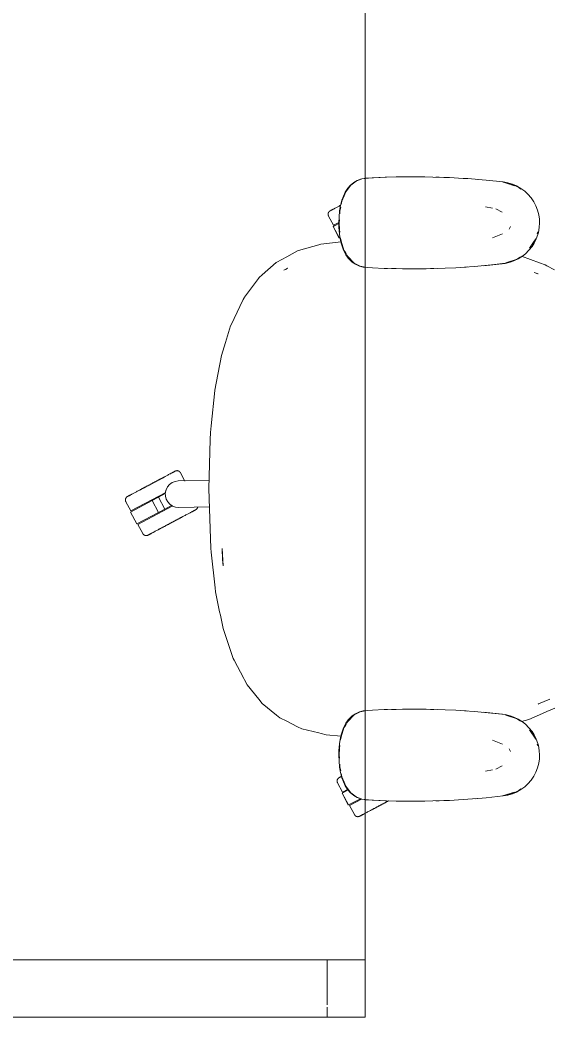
# Model space of a CAD drawing. Header units: millimetres. Extents: x 79795 to 317870, y -36033 to 97293.
# Drawn here: x 165431 to 165991, y 32618 to 33667 of the extents above; entities that cross this region are included whole.
import ezdxf

# ---------------------------------------------------------------- set-up
doc = ezdxf.new("R2010")
doc.units = ezdxf.units.MM
doc.header["$MEASUREMENT"] = 0
doc.layers.add('G-IMPT', color=8, linetype='CONTINUOUS', lineweight=9)
doc.layers.add('I-FURN', color=8, linetype='CONTINUOUS', lineweight=9)

msp = doc.modelspace()

# ---------------------------------------------------------------- linework, layer by layer
at = {"layer": 'G-IMPT'}
for p, q in [((165782.7, 33495.7), (165779, 33492.6)), ((165785.1, 33497), (165779.5, 33492.8)), ((165786.2, 33497.6), (165782.7, 33495.7)), ((165791.3, 33499.4), (165785.1, 33497)), ((165786.2, 33497.6), (165789.8, 33499)), ((165791.2, 33499.4), (165789.8, 33499)), ((165791.2, 33499.4), (165793.6, 33499.8)), ((165791.3, 33499.4), (165794.5, 33499.9)), ((165795.2, 33500.1), (165793.6, 33499.8)), ((165817, 33501.2), (165795.2, 33500.1)), ((165815.8, 33501.1), (165795.2, 33500.1)), ((165795.2, 33500.1), (165796.8, 33500.2)), ((165817, 33501.2), (165796.8, 33500.2)), ((165798.3, 33500.3), (165796.8, 33500.2)), ((165837.2, 33501.6), (165815.8, 33501.1)), ((165827.3, 33501.5), (165815.8, 33501.1)), ((165815.8, 33501.1), (165817, 33501.2)), ((165837.2, 33501.6), (165817, 33501.2)), ((165827.3, 33501.5), (165846.6, 33501.7)), ((165857.4, 33501.6), (165827.3, 33501.5)), ((165837.2, 33501.6), (165827.3, 33501.5)), ((165835.1, 33501.6), (165833.2, 33501.6)), ((165837.2, 33501.6), (165835.1, 33501.6)), ((165857.4, 33501.6), (165837.2, 33501.6)), ((165857.4, 33501.6), (165846.6, 33501.7)), ((165857.4, 33501.6), (165865.8, 33501.4)), ((165877.5, 33501), (165865.8, 33501.4)), ((165870.7, 33501.3), (165869.2, 33501.3)), ((165872.6, 33501.2), (165870.7, 33501.3)), ((165877.5, 33501), (165883.6, 33500.8)), ((165897.7, 33500), (165883.6, 33500.8)), ((165902.8, 33499.7), (165897.7, 33500)), ((165902.8, 33499.7), (165917.8, 33498.4)), ((165911, 33499), (165912.6, 33498.8)), ((165917.8, 33498.4), (165922, 33498.1)), ((165922, 33498.1), (165939.9, 33496.2)), ((165939.4, 33496.2), (165951.8, 33492.3)), ((165939.4, 33496.2), (165942.7, 33495.2)), ((165939.9, 33496.2), (165944.9, 33495.3)), ((165948.4, 33494.1), (165939.9, 33496)), ((165951.8, 33492.3), (165942.7, 33495.2)), ((165949.8, 33493.8), (165944.9, 33495.3)), ((165773.7, 33485.5), (165771.7, 33481.4)), ((165774.3, 33486), (165772.5, 33481.6)), ((165773.7, 33485.5), (165776.3, 33489.6)), ((165779.5, 33492.8), (165774.3, 33486)), ((165776.3, 33489.6), (165779, 33492.6)), ((165948.4, 33494.1), (165956.4, 33490.4)), ((165954, 33492), (165949.8, 33493.8)), ((165954, 33492), (165958.5, 33489.5)), ((165958.5, 33488.8), (165956.4, 33490.4)), ((165962.6, 33486.5), (165958.5, 33489.5)), ((165962.6, 33486.5), (165966, 33483.3)), ((165770.1, 33477.1), (165768.7, 33471.6)), ((165770.1, 33476), (165769.4, 33472.5)), ((165770.1, 33476), (165772.5, 33481.6)), ((165770.1, 33477.1), (165771.7, 33481.4)), ((165969.3, 33479.5), (165966, 33483.3)), ((165972.2, 33475.3), (165969.3, 33479.5)), ((165972.2, 33475.3), (165974.3, 33471.1)), ((165767.7, 33465.7), (165767.1, 33459.5)), ((165767.7, 33465.7), (165768.7, 33471.6)), ((165768.1, 33466), (165767.9, 33462.8)), ((165768.9, 33469.8), (165768.1, 33466)), ((165921.2, 33470.2), (165928.6, 33468.6)), ((165939, 33464.6), (165932.2, 33467.9)), ((165974.3, 33471.1), (165976.2, 33466.4)), ((165977.4, 33461.6), (165976.2, 33466.4)), ((165766.9, 33453.2), (165767.1, 33459.5)), ((165767, 33448.7), (165766.9, 33453.2)), ((165767.5, 33456.3), (165767.3, 33453.2)), ((165767.5, 33446), (165767.3, 33453.2)), ((165977.4, 33461.6), (165978.1, 33457.1)), ((165978.3, 33453.2), (165978, 33448.2)), ((165978.3, 33453.2), (165978.1, 33457.1)), ((165767, 33448.7), (165767.6, 33441.4)), ((165767.5, 33446), (165767.9, 33443.3)), ((165946.6, 33447.2), (165946.3, 33446.7)), ((165947.6, 33449.4), (165946.6, 33447.2)), ((165975.7, 33441.5), (165976.3, 33443.6)), ((165977.1, 33443.2), (165976.5, 33441.1)), ((165978, 33448.2), (165977.1, 33443.2)), ((165769.4, 33433.3), (165748.1, 33430.9)), ((165768.7, 33434.6), (165767.6, 33441.4)), ((165769.7, 33430.7), (165768.7, 33434.6)), ((165768.8, 33437.1), (165769.3, 33433.8)), ((165769.3, 33433.8), (165772.3, 33424.4)), ((165928.7, 33437.5), (165939.1, 33441.6)), ((165974.2, 33436.4), (165967.8, 33426.5)), ((165972, 33432.7), (165967.8, 33426.5)), ((165972.6, 33431.8), (165970.3, 33428.3)), ((165974.2, 33436.4), (165972, 33432.7)), ((165974.8, 33436.3), (165972.6, 33431.8)), ((165974.8, 33436.3), (165976.5, 33441.1)), ((165723.4, 33423.6), (165712.1, 33417.6)), ((165724.5, 33424.2), (165723.4, 33423.6)), ((165745.8, 33430.2), (165724.5, 33424.2)), ((165745.8, 33430.2), (165748.1, 33430.9)), ((165769.7, 33430.7), (165771.4, 33425.6)), ((165771.4, 33425.6), (165773.6, 33421)), ((165772.3, 33424.4), (165773.8, 33421.9)), ((165774, 33421.5), (165774.9, 33420)), ((165967.1, 33424.3), (165963.5, 33420.7)), ((165967.1, 33424.3), (165970.3, 33428.3)), ((165686.3, 33398.4), (165701, 33411.4)), ((165701, 33411.4), (165701.7, 33412)), ((165712.1, 33417.6), (165701.7, 33412)), ((165773.6, 33421), (165774.4, 33419.6)), ((165776.9, 33416.1), (165774.4, 33419.6)), ((165775.4, 33419.2), (165777.3, 33416.1)), ((165776.1, 33418.2), (165777.3, 33416.7)), ((165776.1, 33418.2), (165783, 33410.8)), ((165779.7, 33413.1), (165776.9, 33416.1)), ((165777.3, 33416.1), (165783, 33410.8)), ((165777.5, 33416.6), (165780.6, 33413)), ((165779.7, 33413.1), (165781.1, 33412)), ((165783, 33410.8), (165780.6, 33413)), ((165784.3, 33409.8), (165781.1, 33412)), ((165785.2, 33409.7), (165783, 33410.8)), ((165942.2, 33410.6), (165919.2, 33408.1)), ((165942.2, 33410.6), (165920.8, 33408.2)), ((165942.2, 33410.6), (165939.4, 33410.3)), ((165942.2, 33410.6), (165947.2, 33411.7)), ((165942.3, 33410.8), (165945.3, 33411.4)), ((165954.6, 33415), (165942.7, 33411.2)), ((165951.8, 33414.1), (165942.7, 33411.2)), ((165945.3, 33411.4), (165953.5, 33414.6)), ((165951.3, 33413.2), (165947.2, 33411.7)), ((165955.9, 33415.4), (165951.3, 33413.2)), ((165954.6, 33415), (165951.8, 33414.1)), ((165954.6, 33415), (165958.1, 33417.4)), ((165955.9, 33415.4), (165960.2, 33418.1)), ((165959.3, 33418), (165978.2, 33411)), ((165963.5, 33420.7), (165960.2, 33418.1)), ((165978.2, 33411), (165984.2, 33408.9)), ((165709, 33403.4), (165712.9, 33405.4)), ((165709, 33403.4), (165711.3, 33404.6)), ((165711.3, 33404.6), (165712.9, 33405.4)), ((165784.3, 33409.8), (165788.6, 33407.8)), ((165785.2, 33409.7), (165789.5, 33407.6)), ((165792.6, 33406.7), (165788.6, 33407.8)), ((165789.5, 33407.6), (165794.5, 33406.6)), ((165794.5, 33406.5), (165792.6, 33406.7)), ((165794.5, 33406.6), (165796.8, 33406.2)), ((165796.6, 33406.2), (165794.5, 33406.5)), ((165802.2, 33405.9), (165796.6, 33406.2)), ((165802.2, 33405.9), (165814.8, 33405.3)), ((165818.3, 33405.2), (165814.8, 33405.3)), ((165834, 33404.8), (165818.3, 33405.2)), ((165822.4, 33405.1), (165825.1, 33405)), ((165827.3, 33405), (165825.5, 33405)), ((165834, 33404.8), (165838.5, 33404.8)), ((165838.5, 33404.8), (165853.2, 33404.8)), ((165858.7, 33404.8), (165853.2, 33404.8)), ((165858.7, 33404.8), (165871, 33405.1)), ((165865.5, 33405), (165863.4, 33405)), ((165867.1, 33405), (165865.5, 33405)), ((165878.9, 33405.4), (165871, 33405.1)), ((165878.9, 33405.4), (165890.2, 33406)), ((165899.1, 33406.5), (165890.2, 33406)), ((165899.1, 33406.5), (165909.4, 33407.3)), ((165901.1, 33406.7), (165899.2, 33406.6)), ((165901.1, 33406.7), (165902.5, 33406.8)), ((165920.8, 33408.2), (165909.4, 33407.3)), ((165919.2, 33408.1), (165939.4, 33410.3)), ((165976.9, 33399.5), (165972.5, 33401.1)), ((165972.5, 33401.1), (165976.4, 33399.7)), ((165986, 33407.9), (165984.2, 33408.9)), ((165993.9, 33403.8), (165986, 33407.9)), ((165667.7, 33375.1), (165682.3, 33394.6)), ((165682.3, 33394.6), (165683, 33395.6)), ((165686.3, 33398.4), (165683, 33395.6)), ((165976.9, 33399.5), (165976.4, 33399.7)), ((165665.9, 33372), (165656.6, 33352.4)), ((165665.9, 33372), (165666.3, 33372.7)), ((165667.2, 33374.3), (165666.3, 33372.7)), ((165667.7, 33375.1), (165667.2, 33374.3)), ((165653, 33344.7), (165656.2, 33351.5)), ((165656.6, 33352.4), (165656.2, 33351.5)), ((165653, 33344.7), (165647.7, 33327.4)), ((165647.7, 33327.4), (165643.5, 33313.8)), ((165641.3, 33302.6), (165642, 33306.2)), ((165643.5, 33313.8), (165642, 33306.2)), ((165641.3, 33302.6), (165636.4, 33277.2)), ((165636.4, 33276.7), (165632.5, 33239.7)), ((165636.4, 33276.7), (165636.4, 33277.2)), ((165631.6, 33225.4), (165631.8, 33232.7)), ((165632.5, 33239.7), (165631.8, 33232.7)), ((165630, 33173.2), (165631.6, 33225.4)), ((165631.7, 33121.1), (165630, 33173.2)), ((165631.7, 33121.1), (165632, 33111.1)), ((165632.5, 33106.7), (165632, 33111.1)), ((165632.5, 33106.7), (165636.6, 33069.3)), ((165643.9, 33110.6), (165644.5, 33099.2)), ((165643.9, 33110.6), (165645.1, 33092.3)), ((165645.1, 33092.3), (165644.5, 33099.2)), ((165637.1, 33064.9), (165636.6, 33069.3)), ((165641.4, 33043.9), (165637.1, 33064.9)), ((165641.4, 33043.9), (165642.2, 33040.3)), ((165642.2, 33040.3), (165645.1, 33026.4)), ((165647.6, 33019), (165645.1, 33026.4)), ((165647.6, 33019), (165655.7, 32994.9)), ((165656.6, 32993.3), (165655.7, 32994.9)), ((165666.9, 32973.7), (165656.6, 32993.3)), ((165666.9, 32973.7), (165667.6, 32972.4)), ((165670.3, 32967.2), (165667.6, 32972.4)), ((165670.3, 32967.2), (165682.6, 32952.1)), ((165686.3, 32947.4), (165682.6, 32952.1)), ((165989.1, 32952), (165977.2, 32947.1)), ((165701.3, 32935.3), (165686.3, 32947.4)), ((165784.3, 32936.7), (165788.6, 32938.6)), ((165785.2, 32936.7), (165789.5, 32938.8)), ((165792.6, 32939.7), (165788.6, 32938.6)), ((165789.5, 32938.8), (165794.5, 32939.8)), ((165794.5, 32939.9), (165792.6, 32939.7)), ((165794.5, 32939.8), (165796.8, 32940.2)), ((165796.6, 32940.2), (165794.5, 32939.9)), ((165802.2, 32940.5), (165796.6, 32940.2)), ((165802.2, 32940.5), (165814.8, 32941.1)), ((165818.3, 32941.2), (165814.8, 32941.1)), ((165834, 32941.6), (165818.3, 32941.2)), ((165822.4, 32941.3), (165825.1, 32941.4)), ((165827.3, 32941.4), (165825.5, 32941.4)), ((165834, 32941.6), (165838.5, 32941.7)), ((165838.5, 32941.7), (165853.2, 32941.6)), ((165858.7, 32941.6), (165853.2, 32941.6)), ((165858.7, 32941.6), (165871, 32941.3)), ((165865.5, 32941.4), (165863.4, 32941.4)), ((165867.1, 32941.4), (165865.5, 32941.4)), ((165878.9, 32941), (165871, 32941.3)), ((165878.9, 32941), (165890.2, 32940.4)), ((165899.1, 32939.9), (165890.2, 32940.4)), ((165899.1, 32939.9), (165909.4, 32939.2)), ((165901.1, 32939.8), (165899.2, 32939.8)), ((165901.1, 32939.8), (165902.5, 32939.6)), ((165920.8, 32938.2), (165909.4, 32939.2)), ((165976.9, 32947), (165977.2, 32947.1)), ((165978.2, 32935.6), (165986, 32939)), ((165986, 32939), (165994.2, 32942.6)), ((165701.3, 32935.3), (165704.9, 32932.3)), ((165704.9, 32932.3), (165712.1, 32928.8)), ((165723.5, 32923.1), (165712.1, 32928.8)), ((165776.9, 32930.3), (165774.4, 32926.8)), ((165775.4, 32927.2), (165777.3, 32930.3)), ((165776.1, 32928.2), (165783, 32935.6)), ((165776.1, 32928.2), (165777.3, 32929.7)), ((165779.7, 32933.3), (165776.9, 32930.3)), ((165777.3, 32930.3), (165783, 32935.6)), ((165777.5, 32929.9), (165780.6, 32933.4)), ((165779.7, 32933.3), (165781.1, 32934.4)), ((165783, 32935.6), (165780.6, 32933.4)), ((165784.3, 32936.7), (165781.1, 32934.4)), ((165785.2, 32936.7), (165783, 32935.6)), ((165942.2, 32935.8), (165919.2, 32938.3)), ((165919.2, 32938.3), (165939.4, 32936.2)), ((165942.2, 32935.8), (165920.8, 32938.2)), ((165942.2, 32935.8), (165939.4, 32936.2)), ((165942.2, 32935.8), (165947.2, 32934.7)), ((165942.3, 32935.6), (165945.3, 32935)), ((165954.6, 32931.4), (165942.7, 32935.2)), ((165951.8, 32932.3), (165942.7, 32935.2)), ((165945.3, 32935), (165953.5, 32931.8)), ((165951.3, 32933.2), (165947.2, 32934.7)), ((165955.9, 32931), (165951.3, 32933.2)), ((165954.6, 32931.4), (165951.8, 32932.3)), ((165954.6, 32931.4), (165958.1, 32929)), ((165955.9, 32931), (165960.2, 32928.3)), ((165967, 32930.7), (165959.2, 32928.5)), ((165963.5, 32925.7), (165960.2, 32928.3)), ((165967, 32930.7), (165978.2, 32935.6)), ((165723.5, 32923.1), (165727.9, 32921)), ((165727.9, 32921), (165745.9, 32916.6)), ((165769.3, 32912.6), (165772.3, 32922)), ((165769.7, 32915.7), (165771.4, 32920.8)), ((165771.4, 32920.8), (165773.6, 32925.4)), ((165772.3, 32922), (165773.8, 32924.5)), ((165773.6, 32925.4), (165774.4, 32926.8)), ((165774, 32924.9), (165774.9, 32926.4)), ((165967.1, 32922.1), (165963.5, 32925.7)), ((165967.1, 32922.1), (165970.3, 32918.2)), ((165974.2, 32910), (165967.8, 32919.9)), ((165972, 32913.7), (165967.8, 32919.9)), ((165972.6, 32914.6), (165970.3, 32918.2)), ((165745.9, 32916.6), (165748.2, 32916)), ((165753.5, 32914.7), (165748.2, 32916)), ((165769.4, 32913.2), (165753.5, 32914.7)), ((165768.7, 32911.8), (165767.6, 32905)), ((165769.7, 32915.7), (165768.7, 32911.8)), ((165768.8, 32909.3), (165769.3, 32912.6)), ((165928.7, 32908.9), (165939.1, 32904.8)), ((165974.2, 32910), (165972, 32913.7)), ((165974.8, 32910.1), (165972.6, 32914.6)), ((165974.8, 32910.1), (165976.5, 32905.3)), ((165767, 32897.7), (165766.9, 32893.2)), ((165767, 32897.7), (165767.6, 32905)), ((165767.5, 32900.4), (165767.3, 32893.2)), ((165767.5, 32900.4), (165767.9, 32903.2)), ((165946.6, 32899.3), (165946.3, 32899.7)), ((165947.6, 32897), (165946.6, 32899.3)), ((165975.7, 32904.9), (165976.3, 32902.9)), ((165977.1, 32903.2), (165976.5, 32905.3)), ((165978, 32898.2), (165977.1, 32903.2)), ((165978.3, 32893.2), (165978, 32898.2)), ((165766.9, 32893.2), (165767.1, 32886.9)), ((165767.7, 32880.7), (165767.1, 32886.9)), ((165767.5, 32890.1), (165767.3, 32893.2)), ((165977.4, 32884.8), (165978.1, 32889.4)), ((165978.3, 32893.2), (165978.1, 32889.4)), ((165767.7, 32880.7), (165768.7, 32874.8)), ((165768.1, 32880.4), (165767.9, 32883.6)), ((165768.9, 32876.6), (165768.1, 32880.4)), ((165921.2, 32876.2), (165928.6, 32877.8)), ((165939, 32881.8), (165932.2, 32878.6)), ((165974.3, 32875.3), (165976.2, 32880)), ((165977.4, 32884.8), (165976.2, 32880)), ((165770.1, 32869.3), (165768.7, 32874.8)), ((165770.1, 32870.4), (165769.4, 32873.9)), ((165770.1, 32870.4), (165772.5, 32864.8)), ((165770.1, 32869.3), (165771.7, 32865)), ((165969.3, 32866.9), (165966, 32863.1)), ((165972.2, 32871.1), (165969.3, 32866.9)), ((165972.2, 32871.1), (165974.3, 32875.3)), ((165773.7, 32860.9), (165771.7, 32865)), ((165774.3, 32860.4), (165772.5, 32864.8)), ((165773.7, 32860.9), (165776.3, 32856.8)), ((165779.5, 32853.6), (165774.3, 32860.4)), ((165776.3, 32856.8), (165779, 32853.8)), ((165948.4, 32852.3), (165956.4, 32856)), ((165954, 32854.4), (165958.5, 32856.9)), ((165958.5, 32857.6), (165956.4, 32856)), ((165962.6, 32859.9), (165958.5, 32856.9)), ((165962.6, 32859.9), (165966, 32863.1)), ((165782.7, 32850.7), (165779, 32853.8)), ((165785.1, 32849.4), (165779.5, 32853.6)), ((165786.2, 32848.8), (165782.7, 32850.7)), ((165791.3, 32847), (165785.1, 32849.4)), ((165786.2, 32848.8), (165789.8, 32847.4)), ((165791.2, 32847), (165789.8, 32847.4)), ((165791.2, 32847), (165793.6, 32846.6)), ((165791.3, 32847), (165794.5, 32846.6)), ((165795.2, 32846.3), (165793.6, 32846.6)), ((165815.8, 32845.3), (165795.2, 32846.3)), ((165817, 32845.2), (165795.2, 32846.3)), ((165795.2, 32846.3), (165796.8, 32846.2)), ((165798.3, 32846.1), (165796.8, 32846.2)), ((165817, 32845.2), (165796.8, 32846.2)), ((165837.2, 32844.8), (165815.8, 32845.3)), ((165827.3, 32844.9), (165815.8, 32845.3)), ((165815.8, 32845.3), (165817, 32845.2)), ((165837.2, 32844.8), (165817, 32845.2)), ((165857.4, 32844.8), (165827.3, 32844.9)), ((165837.2, 32844.8), (165827.3, 32844.9)), ((165827.3, 32844.9), (165846.6, 32844.7)), ((165835.1, 32844.8), (165833.2, 32844.9)), ((165837.2, 32844.8), (165835.1, 32844.8)), ((165857.4, 32844.8), (165837.2, 32844.8)), ((165857.4, 32844.8), (165846.6, 32844.7)), ((165857.4, 32844.8), (165865.8, 32845)), ((165877.5, 32845.4), (165865.8, 32845)), ((165870.7, 32845.1), (165869.2, 32845.1)), ((165872.6, 32845.2), (165870.7, 32845.1)), ((165877.5, 32845.4), (165883.6, 32845.6)), ((165897.7, 32846.4), (165883.6, 32845.6)), ((165902.8, 32846.8), (165897.7, 32846.4)), ((165902.8, 32846.8), (165917.8, 32848)), ((165911, 32847.4), (165912.6, 32847.6)), ((165917.8, 32848), (165922, 32848.3)), ((165922, 32848.3), (165939.9, 32850.3)), ((165939.4, 32850.3), (165951.8, 32854.1)), ((165939.4, 32850.3), (165942.7, 32851.2)), ((165948.4, 32852.3), (165939.9, 32850.4)), ((165939.9, 32850.3), (165944.9, 32851.1)), ((165951.8, 32854.1), (165942.7, 32851.2)), ((165949.8, 32852.6), (165944.9, 32851.1)), ((165954, 32854.4), (165949.8, 32852.6))]:
    msp.add_line(p, q, dxfattribs=at)
at = {"layer": 'I-FURN'}
for p, q in [((165794.5, 32617.7), (165794.5, 34217.7)), ((165794.5, 34217.7), (165794.5, 32617.7)), ((165755.6, 33462.9), (165755.7, 33463)), ((165755.7, 33463.3), (165755.8, 33463.5)), ((165755.7, 33463.2), (165755.7, 33463.3)), ((165755.7, 33463), (165755.7, 33463.2)), ((165755.8, 33463.6), (165755.9, 33463.8)), ((165755.8, 33463.5), (165755.8, 33463.6)), ((165755.9, 33463.8), (165756, 33463.9)), ((165756, 33464.1), (165756.1, 33464.2)), ((165756, 33463.9), (165756, 33464.1)), ((165756.1, 33464.2), (165756.2, 33464.4)), ((165756.2, 33464.4), (165756.3, 33464.5)), ((165756.3, 33464.5), (165756.4, 33464.6)), ((165756.4, 33464.6), (165756.5, 33464.8)), ((165756.5, 33464.8), (165756.6, 33464.9)), ((165756.6, 33464.9), (165756.7, 33465)), ((165756.7, 33465), (165756.8, 33465.1)), ((165756.8, 33465.1), (165756.9, 33465.2)), ((165756.9, 33465.2), (165757, 33465.3)), ((165757, 33465.3), (165757.1, 33465.4)), ((165757.1, 33465.4), (165757.3, 33465.5)), ((165757.3, 33465.5), (165757.4, 33465.6)), ((165757.4, 33465.6), (165757.5, 33465.7)), ((165757.5, 33465.7), (165757.7, 33465.8)), ((165757.7, 33465.8), (165757.7, 33465.8)), ((165757.7, 33465.8), (165757.7, 33465.8)), ((165757.7, 33465.8), (165757.8, 33465.8)), ((165757.8, 33465.8), (165757.7, 33465.8)), ((165757.7, 33465.8), (165757.7, 33465.8)), ((165757.8, 33465.8), (165757.9, 33465.9)), ((165757.9, 33465.9), (165757.8, 33465.8)), ((165757.9, 33465.9), (165758, 33466)), ((165758, 33465.9), (165757.9, 33465.9)), ((165758, 33466), (165758.2, 33466.1)), ((165758.1, 33466), (165758, 33465.9)), ((165758.3, 33466.1), (165758.1, 33466)), ((165758.2, 33466.1), (165758.4, 33466.2)), ((165758.6, 33466.3), (165758.3, 33466.1)), ((165758.4, 33466.2), (165758.7, 33466.3)), ((165758.9, 33466.4), (165758.6, 33466.3)), ((165758.7, 33466.3), (165759, 33466.5)), ((165759.2, 33466.6), (165758.9, 33466.4)), ((165759, 33466.5), (165759.3, 33466.7)), ((165759.5, 33466.8), (165759.2, 33466.6)), ((165759.3, 33466.7), (165759.7, 33466.9)), ((165759.9, 33467), (165759.5, 33466.8)), ((165759.7, 33466.9), (165760.1, 33467.1)), ((165760.4, 33467.2), (165759.9, 33467)), ((165760.1, 33467.1), (165760.6, 33467.3)), ((165760.8, 33467.5), (165760.4, 33467.2)), ((165760.6, 33467.3), (165761, 33467.6)), ((165761.3, 33467.7), (165760.8, 33467.5)), ((165761, 33467.6), (165761.6, 33467.8)), ((165761.9, 33468), (165761.3, 33467.7)), ((165761.6, 33467.8), (165762.1, 33468.1)), ((165762.4, 33468.3), (165761.9, 33468)), ((165762.1, 33468.1), (165762.7, 33468.5)), ((165763, 33468.6), (165762.4, 33468.3)), ((165763.7, 33469), (165763, 33468.6)), ((165764.3, 33469.3), (165763.7, 33469)), ((165765, 33469.7), (165764.3, 33469.3)), ((165765.7, 33470.1), (165765, 33469.7)), ((165766.5, 33470.5), (165765.7, 33470.1)), ((165767.3, 33470.9), (165766.5, 33470.5)), ((165768.1, 33471.3), (165767.3, 33470.9)), ((165768.9, 33471.7), (165768.1, 33471.3)), ((165755.6, 33462.7), (165755.6, 33462.9)), ((165755.6, 33462.5), (165755.6, 33462.7)), ((165755.6, 33462.4), (165755.6, 33462.5)), ((165755.6, 33462.2), (165755.6, 33462.4)), ((165755.6, 33462.1), (165755.6, 33462.2)), ((165755.6, 33461.9), (165755.6, 33462.1)), ((165755.6, 33461.7), (165755.6, 33461.9)), ((165755.6, 33461.6), (165755.6, 33461.7)), ((165755.7, 33461.4), (165755.6, 33461.6)), ((165755.7, 33461.3), (165755.7, 33461.4)), ((165755.8, 33461.1), (165755.7, 33461.3)), ((165755.8, 33460.9), (165755.8, 33461.1)), ((165755.9, 33460.8), (165755.8, 33460.9)), ((165755.9, 33460.6), (165755.9, 33460.8)), ((165756, 33460.5), (165755.9, 33460.6)), ((165756.1, 33460.4), (165756, 33460.5)), ((165756.1, 33460.4), (165761.2, 33450.7)), ((165761.2, 33450.7), (165766.8, 33453.7)), ((165760.9, 33449.3), (165767.4, 33437)), ((165761, 33449.4), (165762.8, 33450.4)), ((165767.6, 33437.1), (165761, 33449.4)), ((165762.9, 33450.4), (165766.3, 33452.3)), ((165767.7, 33437.1), (165767.6, 33437.1)), ((165591, 33190.1), (165591.5, 33190.3)), ((165591.8, 33190.5), (165591.3, 33190.2)), ((165591.5, 33190.3), (165592, 33190.6)), ((165592.2, 33190.7), (165591.8, 33190.5)), ((165592, 33190.6), (165592.4, 33190.8)), ((165592.7, 33190.9), (165592.2, 33190.7)), ((165592.4, 33190.8), (165592.8, 33191)), ((165593, 33191.1), (165592.7, 33190.9)), ((165592.8, 33191), (165593.2, 33191.2)), ((165593.4, 33191.3), (165593, 33191.1)), ((165593.2, 33191.2), (165593.5, 33191.4)), ((165593.7, 33191.5), (165593.4, 33191.3)), ((165593.5, 33191.4), (165593.8, 33191.5)), ((165593.9, 33191.6), (165593.7, 33191.5)), ((165593.8, 33191.5), (165594, 33191.7)), ((165594.1, 33191.7), (165593.9, 33191.6)), ((165594, 33191.7), (165594.2, 33191.8)), ((165594.3, 33191.8), (165594.1, 33191.7)), ((165594.2, 33191.8), (165594.4, 33191.9)), ((165594.5, 33191.9), (165594.3, 33191.8)), ((165594.4, 33191.9), (165594.5, 33191.9)), ((165594.5, 33191.9), (165594.6, 33192)), ((165594.6, 33191.9), (165594.5, 33191.9)), ((165594.6, 33192), (165594.8, 33192.1)), ((165594.6, 33192), (165594.6, 33192)), ((165594.6, 33192), (165594.6, 33192)), ((165594.6, 33192), (165594.6, 33192)), ((165594.6, 33192), (165594.6, 33191.9)), ((165594.8, 33192.1), (165594.9, 33192.1)), ((165594.9, 33192.1), (165595.1, 33192.2)), ((165595.1, 33192.2), (165595.2, 33192.2)), ((165595.2, 33192.2), (165595.4, 33192.3)), ((165595.4, 33192.3), (165595.5, 33192.3)), ((165595.5, 33192.3), (165595.7, 33192.4)), ((165595.7, 33192.4), (165595.9, 33192.4)), ((165595.9, 33192.4), (165596, 33192.4)), ((165596, 33192.4), (165596.2, 33192.4)), ((165596.2, 33192.4), (165596.3, 33192.5)), ((165596.3, 33192.5), (165596.5, 33192.5)), ((165596.5, 33192.5), (165596.7, 33192.5)), ((165596.7, 33192.5), (165596.8, 33192.5)), ((165596.8, 33192.5), (165597, 33192.4)), ((165597, 33192.4), (165597.1, 33192.4)), ((165597.1, 33192.4), (165597.3, 33192.4)), ((165597.3, 33192.4), (165597.5, 33192.4)), ((165597.5, 33192.4), (165597.6, 33192.3)), ((165597.6, 33192.3), (165597.8, 33192.3)), ((165597.8, 33192.3), (165597.9, 33192.2)), ((165597.9, 33192.2), (165598.1, 33192.2)), ((165598.1, 33192.2), (165598.2, 33192.1)), ((165598.2, 33192.1), (165598.4, 33192)), ((165598.4, 33192), (165598.5, 33191.9)), ((165598.5, 33191.9), (165598.6, 33191.9)), ((165598.6, 33191.9), (165598.8, 33191.8)), ((165598.8, 33191.8), (165598.9, 33191.7)), ((165598.9, 33191.7), (165599, 33191.6)), ((165599, 33191.6), (165599.2, 33191.5)), ((165599.2, 33191.5), (165599.3, 33191.4)), ((165599.3, 33191.4), (165599.4, 33191.3)), ((165599.4, 33191.3), (165599.5, 33191.1)), ((165599.5, 33191.1), (165599.6, 33191)), ((165599.6, 33191), (165599.7, 33190.9)), ((165599.7, 33190.9), (165599.8, 33190.8)), ((165599.8, 33190.8), (165599.9, 33190.6)), ((165599.9, 33190.6), (165600, 33190.5)), ((165600, 33190.5), (165600.1, 33190.4)), ((165600.1, 33190.4), (165600.1, 33190.3)), ((165604.8, 33181.5), (165600.1, 33190.3)), ((165571.8, 33179.8), (165570.8, 33179.3)), ((165571.2, 33179.6), (165572.2, 33180.1)), ((165572.8, 33180.4), (165571.8, 33179.8)), ((165572.2, 33180.1), (165573.2, 33180.6)), ((165573.8, 33180.9), (165572.8, 33180.4)), ((165573.2, 33180.6), (165574.2, 33181.1)), ((165574.8, 33181.4), (165573.8, 33180.9)), ((165574.2, 33181.1), (165575.2, 33181.7)), ((165575.7, 33181.9), (165574.8, 33181.4)), ((165575.2, 33181.7), (165576.2, 33182.2)), ((165576.7, 33182.5), (165575.7, 33181.9)), ((165576.2, 33182.2), (165577.2, 33182.7)), ((165577.7, 33183), (165576.7, 33182.5)), ((165577.2, 33182.7), (165578.1, 33183.2)), ((165578.6, 33183.5), (165577.7, 33183)), ((165578.1, 33183.2), (165579, 33183.7)), ((165579.5, 33184), (165578.6, 33183.5)), ((165579, 33183.7), (165580, 33184.2)), ((165580.5, 33184.4), (165579.5, 33184)), ((165580, 33184.2), (165580.9, 33184.7)), ((165581.4, 33184.9), (165580.5, 33184.4)), ((165580.9, 33184.7), (165581.8, 33185.1)), ((165582.2, 33185.4), (165581.4, 33184.9)), ((165581.8, 33185.1), (165582.6, 33185.6)), ((165583.1, 33185.8), (165582.2, 33185.4)), ((165582.6, 33185.6), (165583.5, 33186.1)), ((165583.9, 33186.3), (165583.1, 33185.8)), ((165584.7, 33186.7), (165583.9, 33186.3)), ((165585.5, 33187.1), (165584.7, 33186.7)), ((165586.3, 33187.5), (165585.5, 33187.1)), ((165587, 33187.9), (165586.3, 33187.5)), ((165587.7, 33188.3), (165587, 33187.9)), ((165588.4, 33188.7), (165587.7, 33188.3)), ((165589.1, 33189), (165588.4, 33188.7)), ((165588.7, 33178), (165591.4, 33180)), ((165589.7, 33189.3), (165589.1, 33189)), ((165590.3, 33189.7), (165589.7, 33189.3)), ((165589.9, 33189.5), (165590.5, 33189.8)), ((165590.8, 33190), (165590.3, 33189.7)), ((165590.5, 33189.8), (165591, 33190.1)), ((165591.3, 33190.2), (165590.8, 33190)), ((165591.4, 33180), (165594.6, 33181.2)), ((165594.6, 33181.2), (165597.9, 33181.7)), ((165597.9, 33181.7), (165630.2, 33182.3)), ((165547.9, 33150.1), (165584.6, 33169.6)), ((165552.4, 33169.5), (165551.7, 33169.1)), ((165553.1, 33169.9), (165552.4, 33169.5)), ((165553.9, 33170.3), (165553.1, 33169.9)), ((165554.7, 33170.8), (165553.9, 33170.3)), ((165555.5, 33171.2), (165554.7, 33170.8)), ((165556.4, 33171.6), (165555.5, 33171.2)), ((165557.3, 33172.1), (165556.4, 33171.6)), ((165558.1, 33172.6), (165557.3, 33172.1)), ((165559, 33173.1), (165558.1, 33172.6)), ((165558.6, 33172.8), (165559.5, 33173.3)), ((165560, 33173.6), (165559, 33173.1)), ((165559.5, 33173.3), (165560.4, 33173.8)), ((165560.9, 33174.1), (165560, 33173.6)), ((165560.4, 33173.8), (165561.3, 33174.3)), ((165561.9, 33174.6), (165560.9, 33174.1)), ((165561.3, 33174.3), (165562.3, 33174.8)), ((165562.8, 33175.1), (165561.9, 33174.6)), ((165562.3, 33174.8), (165563.3, 33175.3)), ((165563.8, 33175.6), (165562.8, 33175.1)), ((165563.3, 33175.3), (165564.2, 33175.8)), ((165564.8, 33176.1), (165563.8, 33175.6)), ((165564.2, 33175.8), (165565.2, 33176.4)), ((165565.8, 33176.6), (165564.8, 33176.1)), ((165565.2, 33176.4), (165566.2, 33176.9)), ((165566.8, 33177.2), (165565.8, 33176.6)), ((165566.2, 33176.9), (165567.2, 33177.4)), ((165567.8, 33177.7), (165566.8, 33177.2)), ((165567.2, 33177.4), (165568.2, 33177.9)), ((165568.8, 33178.2), (165567.8, 33177.7)), ((165568.2, 33177.9), (165569.2, 33178.5)), ((165569.8, 33178.8), (165568.8, 33178.2)), ((165569.2, 33178.5), (165570.2, 33179)), ((165570.8, 33179.3), (165569.8, 33178.8)), ((165570.2, 33179), (165571.2, 33179.6)), ((165584.2, 33169.2), (165585, 33172.4)), ((165585, 33172.4), (165586.5, 33175.5)), ((165586.5, 33175.5), (165588.7, 33178)), ((165542.2, 33162), (165542.3, 33162.1)), ((165542.2, 33161.8), (165542.2, 33162)), ((165542.2, 33161.7), (165542.2, 33161.8)), ((165542.2, 33161.5), (165542.2, 33161.7)), ((165542.2, 33161.3), (165542.2, 33161.5)), ((165542.3, 33161.2), (165542.2, 33161.3)), ((165542.3, 33162.6), (165542.4, 33162.8)), ((165542.3, 33162.5), (165542.3, 33162.6)), ((165542.3, 33162.3), (165542.3, 33162.5)), ((165542.3, 33162.1), (165542.3, 33162.3)), ((165542.3, 33161), (165542.3, 33161.2)), ((165542.3, 33160.9), (165542.3, 33161)), ((165542.4, 33160.7), (165542.3, 33160.9)), ((165542.4, 33162.9), (165542.5, 33163.1)), ((165542.4, 33162.8), (165542.4, 33162.9)), ((165542.4, 33160.6), (165542.4, 33160.7)), ((165542.4, 33160.4), (165542.4, 33160.6)), ((165542.5, 33160.2), (165542.4, 33160.4)), ((165542.5, 33163.2), (165542.6, 33163.4)), ((165542.5, 33163.1), (165542.5, 33163.2)), ((165542.6, 33160.1), (165542.5, 33160.2)), ((165542.6, 33163.4), (165542.7, 33163.5)), ((165542.6, 33160), (165542.6, 33160.1)), ((165542.7, 33159.8), (165542.6, 33160)), ((165542.7, 33163.7), (165542.8, 33163.8)), ((165542.7, 33163.5), (165542.7, 33163.7)), ((165542.7, 33159.8), (165547.9, 33150.1)), ((165542.8, 33163.8), (165542.9, 33163.9)), ((165542.9, 33163.9), (165543, 33164.1)), ((165543, 33164.1), (165543.1, 33164.2)), ((165543.1, 33164.2), (165543.2, 33164.3)), ((165543.2, 33164.3), (165543.3, 33164.5)), ((165543.3, 33164.5), (165543.4, 33164.6)), ((165543.4, 33164.6), (165543.5, 33164.7)), ((165543.5, 33164.7), (165543.7, 33164.8)), ((165543.7, 33164.8), (165543.8, 33164.9)), ((165543.8, 33164.9), (165543.9, 33165)), ((165543.9, 33165), (165544.1, 33165.1)), ((165544.1, 33165.1), (165544.2, 33165.2)), ((165544.2, 33165.2), (165544.3, 33165.2)), ((165544.3, 33165.2), (165544.4, 33165.3)), ((165544.4, 33165.3), (165544.5, 33165.4)), ((165544.4, 33165.3), (165544.4, 33165.3)), ((165544.4, 33165.3), (165544.4, 33165.3)), ((165544.5, 33165.3), (165544.4, 33165.3)), ((165544.4, 33165.3), (165544.4, 33165.3)), ((165544.4, 33165.3), (165544.4, 33165.3)), ((165544.5, 33165.4), (165544.7, 33165.4)), ((165544.6, 33165.4), (165544.5, 33165.3)), ((165544.8, 33165.5), (165544.6, 33165.4)), ((165544.7, 33165.4), (165544.9, 33165.5)), ((165545, 33165.6), (165544.8, 33165.5)), ((165544.9, 33165.5), (165545.1, 33165.6)), ((165545.2, 33165.7), (165545, 33165.6)), ((165545.1, 33165.6), (165545.3, 33165.8)), ((165545.5, 33165.9), (165545.2, 33165.7)), ((165545.3, 33165.8), (165545.6, 33165.9)), ((165545.8, 33166), (165545.5, 33165.9)), ((165545.6, 33165.9), (165546, 33166.1)), ((165546.2, 33166.2), (165545.8, 33166)), ((165546, 33166.1), (165546.4, 33166.3)), ((165546.6, 33166.4), (165546.2, 33166.2)), ((165546.4, 33166.3), (165546.8, 33166.5)), ((165547, 33166.7), (165546.6, 33166.4)), ((165546.8, 33166.5), (165547.2, 33166.8)), ((165547.5, 33166.9), (165547, 33166.7)), ((165547.2, 33166.8), (165547.7, 33167)), ((165548, 33167.2), (165547.5, 33166.9)), ((165547.7, 33167), (165548.2, 33167.3)), ((165547.7, 33148.9), (165570.4, 33161)), ((165548.5, 33167.5), (165548, 33167.2)), ((165548.2, 33167.3), (165548.8, 33167.6)), ((165549.1, 33167.8), (165548.5, 33167.5)), ((165548.8, 33167.6), (165549.3, 33167.9)), ((165549.7, 33168.1), (165549.1, 33167.8)), ((165550.3, 33168.4), (165549.7, 33168.1)), ((165551, 33168.8), (165550.3, 33168.4)), ((165551.7, 33169.1), (165551, 33168.8)), ((165570.4, 33161), (165577, 33164.5)), ((165576.9, 33148.6), (165570.4, 33161)), ((165577, 33164.5), (165584.2, 33168.3)), ((165583.6, 33152.1), (165577, 33164.5)), ((165584.3, 33165.8), (165584.2, 33169.2)), ((165585.2, 33162.5), (165584.3, 33165.8)), ((165586.8, 33159.6), (165585.2, 33162.5)), ((165589.1, 33157.1), (165586.8, 33159.6)), ((165547.5, 33148.8), (165554.1, 33136.4)), ((165554.2, 33136.5), (165547.7, 33148.9)), ((165576.9, 33148.6), (165554.2, 33136.5)), ((165555.4, 33136), (165592.1, 33155.5)), ((165583.6, 33152.1), (165576.9, 33148.6)), ((165590.7, 33155.9), (165583.6, 33152.1)), ((165591.9, 33155.2), (165589.1, 33157.1)), ((165595, 33154.1), (165591.9, 33155.2)), ((165598.4, 33153.7), (165595, 33154.1)), ((165630.6, 33154.3), (165598.4, 33153.7)), ((165610.3, 33148.2), (165610.9, 33148.6)), ((165610.9, 33148.6), (165611.5, 33148.9)), ((165611.8, 33149), (165611.3, 33148.7)), ((165611.5, 33148.9), (165612.1, 33149.2)), ((165612.4, 33149.3), (165611.8, 33149)), ((165612.1, 33149.2), (165612.6, 33149.5)), ((165612.9, 33149.6), (165612.4, 33149.3)), ((165612.6, 33149.5), (165613.1, 33149.7)), ((165613.4, 33149.9), (165612.9, 33149.6)), ((165613.1, 33149.7), (165613.6, 33150)), ((165613.8, 33150.1), (165613.4, 33149.9)), ((165613.6, 33150), (165614, 33150.2)), ((165614.3, 33150.3), (165613.8, 33150.1)), ((165614, 33150.2), (165614.4, 33150.4)), ((165614.6, 33150.5), (165614.3, 33150.3)), ((165614.4, 33150.4), (165614.8, 33150.6)), ((165615, 33150.7), (165614.6, 33150.5)), ((165614.8, 33150.6), (165615.1, 33150.8)), ((165615.3, 33150.9), (165615, 33150.7)), ((165615.1, 33150.8), (165615.4, 33150.9)), ((165615.5, 33151), (165615.3, 33150.9)), ((165615.4, 33150.9), (165615.6, 33151)), ((165615.7, 33151.1), (165615.5, 33151)), ((165615.6, 33151), (165615.8, 33151.2)), ((165615.9, 33151.2), (165615.7, 33151.1)), ((165615.8, 33151.2), (165616, 33151.2)), ((165616.1, 33151.3), (165615.9, 33151.2)), ((165616, 33151.2), (165616.1, 33151.3)), ((165616.1, 33151.3), (165616.2, 33151.4)), ((165616.2, 33151.3), (165616.1, 33151.3)), ((165616.3, 33151.4), (165616.2, 33151.4)), ((165616.2, 33151.4), (165616.2, 33151.4)), ((165616.2, 33151.4), (165616.2, 33151.3)), ((165616.2, 33151.4), (165616.2, 33151.4)), ((165616.2, 33151.4), (165616.2, 33151.4)), ((165616.4, 33151.5), (165616.3, 33151.4)), ((165616.6, 33151.6), (165616.4, 33151.5)), ((165616.7, 33151.7), (165616.6, 33151.6)), ((165616.8, 33151.7), (165616.7, 33151.7)), ((165616.9, 33151.9), (165616.8, 33151.7)), ((165617.1, 33152), (165616.9, 33151.9)), ((165617.2, 33152.1), (165617.1, 33152)), ((165617.3, 33152.2), (165617.2, 33152.1)), ((165617.4, 33152.3), (165617.3, 33152.2)), ((165617.5, 33152.4), (165617.4, 33152.3)), ((165617.6, 33152.6), (165617.5, 33152.4)), ((165617.7, 33152.7), (165617.6, 33152.6)), ((165617.8, 33152.8), (165617.7, 33152.7)), ((165617.9, 33153), (165617.8, 33152.8)), ((165618, 33153.2), (165617.9, 33153.1)), ((165617.9, 33153.1), (165617.9, 33153)), ((165618.1, 33153.4), (165618, 33153.2)), ((165618.2, 33153.7), (165618.1, 33153.5)), ((165618.1, 33153.5), (165618.1, 33153.4)), ((165618.3, 33154), (165618.2, 33153.9)), ((165618.2, 33153.9), (165618.2, 33153.7)), ((165589.8, 33137.3), (165590.8, 33137.9)), ((165591.4, 33138.2), (165590.4, 33137.6)), ((165590.8, 33137.9), (165591.8, 33138.4)), ((165592.4, 33138.7), (165591.4, 33138.2)), ((165591.8, 33138.4), (165592.8, 33138.9)), ((165593.4, 33139.2), (165592.4, 33138.7)), ((165592.8, 33138.9), (165593.8, 33139.5)), ((165594.4, 33139.8), (165593.4, 33139.2)), ((165593.8, 33139.5), (165594.8, 33140)), ((165595.4, 33140.3), (165594.4, 33139.8)), ((165594.8, 33140), (165595.8, 33140.5)), ((165596.4, 33140.8), (165595.4, 33140.3)), ((165595.8, 33140.5), (165596.8, 33141)), ((165597.3, 33141.3), (165596.4, 33140.8)), ((165596.8, 33141), (165597.8, 33141.6)), ((165598.3, 33141.8), (165597.3, 33141.3)), ((165597.8, 33141.6), (165598.8, 33142.1)), ((165599.3, 33142.4), (165598.3, 33141.8)), ((165598.8, 33142.1), (165599.7, 33142.6)), ((165600.2, 33142.9), (165599.3, 33142.4)), ((165599.7, 33142.6), (165600.6, 33143.1)), ((165601.1, 33143.3), (165600.2, 33142.9)), ((165600.6, 33143.1), (165601.6, 33143.6)), ((165602.1, 33143.8), (165601.1, 33143.3)), ((165601.6, 33143.6), (165602.5, 33144.1)), ((165602.5, 33144.1), (165603.4, 33144.5)), ((165603.4, 33144.5), (165604.2, 33145)), ((165604.2, 33145), (165605.1, 33145.4)), ((165605.1, 33145.4), (165605.9, 33145.9)), ((165605.9, 33145.9), (165606.7, 33146.3)), ((165606.7, 33146.3), (165607.5, 33146.7)), ((165607.5, 33146.7), (165608.2, 33147.1)), ((165608.2, 33147.1), (165608.9, 33147.5)), ((165608.9, 33147.5), (165609.6, 33147.9)), ((165609.6, 33147.9), (165610.3, 33148.2)), ((165555.4, 33136), (165560.5, 33126.3)), ((165570.9, 33127.3), (165571.6, 33127.6)), ((165571.6, 33127.6), (165572.2, 33128)), ((165572.2, 33128), (165572.9, 33128.3)), ((165572.9, 33128.3), (165573.6, 33128.7)), ((165573.6, 33128.7), (165574.3, 33129.1)), ((165574.3, 33129.1), (165575.1, 33129.5)), ((165575.1, 33129.5), (165575.9, 33129.9)), ((165575.9, 33129.9), (165576.7, 33130.3)), ((165576.7, 33130.3), (165577.5, 33130.8)), ((165578, 33131), (165577.1, 33130.6)), ((165577.5, 33130.8), (165578.4, 33131.2)), ((165578.8, 33131.5), (165578, 33131)), ((165578.4, 33131.2), (165579.3, 33131.7)), ((165579.7, 33132), (165578.8, 33131.5)), ((165579.3, 33131.7), (165580.1, 33132.2)), ((165580.6, 33132.4), (165579.7, 33132)), ((165580.1, 33132.2), (165581.1, 33132.7)), ((165581.6, 33132.9), (165580.6, 33132.4)), ((165581.1, 33132.7), (165582, 33133.2)), ((165582.5, 33133.4), (165581.6, 33132.9)), ((165582, 33133.2), (165582.9, 33133.7)), ((165583.5, 33133.9), (165582.5, 33133.4)), ((165582.9, 33133.7), (165583.9, 33134.2)), ((165584.4, 33134.5), (165583.5, 33133.9)), ((165583.9, 33134.2), (165584.9, 33134.7)), ((165585.4, 33135), (165584.4, 33134.5)), ((165584.9, 33134.7), (165585.8, 33135.2)), ((165586.4, 33135.5), (165585.4, 33135)), ((165585.8, 33135.2), (165586.8, 33135.7)), ((165587.4, 33136), (165586.4, 33135.5)), ((165586.8, 33135.7), (165587.8, 33136.3)), ((165588.4, 33136.6), (165587.4, 33136)), ((165587.8, 33136.3), (165588.8, 33136.8)), ((165589.4, 33137.1), (165588.4, 33136.6)), ((165588.8, 33136.8), (165589.8, 33137.3)), ((165590.4, 33137.6), (165589.4, 33137.1)), ((165560.6, 33126.1), (165560.5, 33126.3)), ((165560.5, 33126.3), (165560.5, 33126.3)), ((165560.7, 33126), (165560.6, 33126.1)), ((165560.8, 33125.9), (165560.7, 33126)), ((165560.9, 33125.7), (165560.8, 33125.9)), ((165561, 33125.6), (165560.9, 33125.7)), ((165561.1, 33125.5), (165561, 33125.6)), ((165561.2, 33125.4), (165561.1, 33125.5)), ((165561.3, 33125.3), (165561.2, 33125.4)), ((165561.4, 33125.2), (165561.3, 33125.3)), ((165561.6, 33125), (165561.4, 33125.2)), ((165561.7, 33124.9), (165561.6, 33125)), ((165561.8, 33124.9), (165561.7, 33124.9)), ((165562, 33124.8), (165561.8, 33124.9)), ((165562.1, 33124.7), (165562, 33124.8)), ((165562.2, 33124.6), (165562.1, 33124.7)), ((165562.4, 33124.5), (165562.2, 33124.6)), ((165562.5, 33124.5), (165562.4, 33124.5)), ((165562.7, 33124.4), (165562.5, 33124.5)), ((165562.8, 33124.4), (165562.7, 33124.4)), ((165563, 33124.3), (165562.8, 33124.4)), ((165563.1, 33124.3), (165563, 33124.3)), ((165563.3, 33124.2), (165563.1, 33124.3)), ((165563.5, 33124.2), (165563.3, 33124.2)), ((165563.6, 33124.2), (165563.5, 33124.2)), ((165563.8, 33124.2), (165563.6, 33124.2)), ((165563.9, 33124.2), (165563.8, 33124.2)), ((165564.1, 33124.2), (165563.9, 33124.2)), ((165564.3, 33124.2), (165564.1, 33124.2)), ((165564.4, 33124.2), (165564.3, 33124.2)), ((165564.6, 33124.2), (165564.4, 33124.2)), ((165564.7, 33124.2), (165564.6, 33124.2)), ((165564.9, 33124.3), (165564.7, 33124.2)), ((165565.1, 33124.3), (165564.9, 33124.3)), ((165565.2, 33124.3), (165565.1, 33124.3)), ((165565.4, 33124.4), (165565.2, 33124.3)), ((165565.5, 33124.4), (165565.4, 33124.4)), ((165565.7, 33124.5), (165565.5, 33124.4)), ((165565.8, 33124.6), (165565.7, 33124.5)), ((165566, 33124.6), (165565.8, 33124.6)), ((165566.1, 33124.7), (165566, 33124.7)), ((165566, 33124.7), (165566, 33124.6)), ((165566, 33124.6), (165566, 33124.7)), ((165566, 33124.7), (165566, 33124.7)), ((165566, 33124.7), (165566.1, 33124.7)), ((165566, 33124.6), (165566, 33124.6)), ((165566.2, 33124.8), (165566.1, 33124.7)), ((165566.1, 33124.7), (165566.3, 33124.8)), ((165566.4, 33124.9), (165566.2, 33124.8)), ((165566.3, 33124.8), (165566.5, 33124.9)), ((165566.6, 33125), (165566.4, 33124.9)), ((165566.5, 33124.9), (165566.7, 33125)), ((165566.8, 33125.1), (165566.6, 33125)), ((165566.7, 33125), (165566.9, 33125.2)), ((165567.1, 33125.2), (165566.8, 33125.1)), ((165566.9, 33125.2), (165567.2, 33125.3)), ((165567.4, 33125.4), (165567.1, 33125.2)), ((165567.2, 33125.3), (165567.6, 33125.5)), ((165567.8, 33125.6), (165567.4, 33125.4)), ((165567.6, 33125.5), (165567.9, 33125.7)), ((165568.2, 33125.8), (165567.8, 33125.6)), ((165567.9, 33125.7), (165568.4, 33125.9)), ((165568.6, 33126), (165568.2, 33125.8)), ((165568.4, 33125.9), (165568.8, 33126.2)), ((165569.1, 33126.3), (165568.6, 33126)), ((165568.8, 33126.2), (165569.3, 33126.4)), ((165569.6, 33126.6), (165569.1, 33126.3)), ((165569.3, 33126.4), (165569.8, 33126.7)), ((165570.1, 33126.8), (165569.6, 33126.6)), ((165569.8, 33126.7), (165570.4, 33127)), ((165570.7, 33127.1), (165570.1, 33126.8)), ((165570.4, 33127), (165570.9, 33127.3)), ((165765.1, 32866.6), (165765.2, 32866.7)), ((165765.1, 32866.4), (165765.1, 32866.6)), ((165765.1, 32866.3), (165765.1, 32866.4)), ((165765.1, 32866.1), (165765.1, 32866.3)), ((165765.1, 32865.9), (165765.1, 32866.1)), ((165765.1, 32865.8), (165765.1, 32865.9)), ((165765.1, 32865.6), (165765.1, 32865.8)), ((165765.1, 32865.4), (165765.1, 32865.6)), ((165765.1, 32865.3), (165765.1, 32865.4)), ((165765.2, 32865.1), (165765.1, 32865.3)), ((165765.2, 32867), (165765.3, 32867.2)), ((165765.2, 32866.9), (165765.2, 32867)), ((165765.2, 32866.7), (165765.2, 32866.9)), ((165765.2, 32865), (165765.2, 32865.1)), ((165765.3, 32867.4), (165765.4, 32867.5)), ((165765.3, 32867.2), (165765.3, 32867.4)), ((165765.4, 32867.5), (165765.5, 32867.6)), ((165765.5, 32867.8), (165765.6, 32867.9)), ((165765.5, 32867.6), (165765.5, 32867.8)), ((165765.6, 32867.9), (165765.7, 32868.1)), ((165765.7, 32868.1), (165765.8, 32868.2)), ((165765.8, 32868.2), (165765.9, 32868.3)), ((165765.9, 32868.3), (165766, 32868.5)), ((165766, 32868.5), (165766.1, 32868.6)), ((165766.1, 32868.6), (165766.2, 32868.7)), ((165766.2, 32868.7), (165766.3, 32868.8)), ((165766.3, 32868.8), (165766.4, 32868.9)), ((165766.4, 32868.9), (165766.5, 32869)), ((165766.5, 32869), (165766.6, 32869.1)), ((165766.6, 32869.1), (165766.8, 32869.2)), ((165766.8, 32869.2), (165766.9, 32869.3)), ((165766.9, 32869.3), (165767, 32869.4)), ((165767, 32869.4), (165767.2, 32869.5)), ((165767.2, 32869.5), (165767.3, 32869.6)), ((165767.2, 32869.5), (165767.2, 32869.5)), ((165767.2, 32869.5), (165767.2, 32869.5)), ((165767.3, 32869.5), (165767.2, 32869.5)), ((165767.2, 32869.5), (165767.2, 32869.5)), ((165767.3, 32869.6), (165767.4, 32869.6)), ((165767.4, 32869.6), (165767.3, 32869.5)), ((165767.4, 32869.6), (165767.5, 32869.7)), ((165767.5, 32869.7), (165767.4, 32869.6)), ((165767.5, 32869.7), (165767.7, 32869.8)), ((165767.6, 32869.7), (165767.5, 32869.7)), ((165767.8, 32869.8), (165767.6, 32869.7)), ((165767.7, 32869.8), (165767.9, 32869.9)), ((165768.1, 32870), (165767.8, 32869.8)), ((165767.9, 32869.9), (165768.2, 32870)), ((165768.4, 32870.1), (165768.1, 32870)), ((165768.2, 32870), (165768.5, 32870.2)), ((165768.7, 32870.3), (165768.4, 32870.1)), ((165768.5, 32870.2), (165768.8, 32870.4)), ((165769, 32870.5), (165768.7, 32870.3)), ((165768.8, 32870.4), (165769.2, 32870.6)), ((165769.4, 32870.7), (165769, 32870.5)), ((165769.2, 32870.6), (165769.6, 32870.8)), ((165769.9, 32870.9), (165769.4, 32870.7)), ((165765.3, 32864.8), (165765.2, 32865)), ((165765.3, 32864.7), (165765.3, 32864.8)), ((165765.4, 32864.5), (165765.3, 32864.7)), ((165765.4, 32864.4), (165765.4, 32864.5)), ((165765.5, 32864.2), (165765.4, 32864.4)), ((165765.6, 32864.1), (165765.5, 32864.2)), ((165765.6, 32864.1), (165770.7, 32854.4)), ((165770.5, 32853.2), (165775.8, 32856)), ((165770.7, 32854.4), (165775.9, 32857.1)), ((165770.4, 32853.1), (165776.9, 32840.7)), ((165777.1, 32840.8), (165770.5, 32853.2)), ((165789.6, 32847.4), (165777.1, 32840.8)), ((165778.2, 32840.3), (165790.9, 32847)), ((165816.7, 32843.7), (165817.7, 32844.3)), ((165818.2, 32844.5), (165817.2, 32844)), ((165817.7, 32844.3), (165818.7, 32844.8)), ((165819.2, 32845.1), (165818.2, 32844.5)), ((165818.7, 32844.8), (165819.7, 32845.3)), ((165778.2, 32840.3), (165783.4, 32830.6)), ((165797.2, 32833.4), (165797.9, 32833.8)), ((165797.9, 32833.8), (165798.7, 32834.2)), ((165798.7, 32834.2), (165799.5, 32834.6)), ((165799.5, 32834.6), (165800.4, 32835.1)), ((165800.8, 32835.3), (165800, 32834.8)), ((165800.4, 32835.1), (165801.2, 32835.5)), ((165801.7, 32835.8), (165800.8, 32835.3)), ((165801.2, 32835.5), (165802.1, 32836)), ((165802.6, 32836.2), (165801.7, 32835.8)), ((165802.1, 32836), (165803, 32836.4)), ((165803.5, 32836.7), (165802.6, 32836.2)), ((165803, 32836.4), (165803.9, 32836.9)), ((165804.4, 32837.2), (165803.5, 32836.7)), ((165803.9, 32836.9), (165804.8, 32837.4)), ((165805.4, 32837.7), (165804.4, 32837.2)), ((165804.8, 32837.4), (165805.8, 32837.9)), ((165806.3, 32838.2), (165805.4, 32837.7)), ((165805.8, 32837.9), (165806.7, 32838.4)), ((165807.3, 32838.7), (165806.3, 32838.2)), ((165806.7, 32838.4), (165807.7, 32839)), ((165808.2, 32839.2), (165807.3, 32838.7)), ((165807.7, 32839), (165808.7, 32839.5)), ((165809.2, 32839.8), (165808.2, 32839.2)), ((165808.7, 32839.5), (165809.7, 32840)), ((165810.2, 32840.3), (165809.2, 32839.8)), ((165809.7, 32840), (165810.7, 32840.5)), ((165811.2, 32840.8), (165810.2, 32840.3)), ((165810.7, 32840.5), (165811.7, 32841.1)), ((165812.2, 32841.3), (165811.2, 32840.8)), ((165811.7, 32841.1), (165812.7, 32841.6)), ((165813.2, 32841.9), (165812.2, 32841.3)), ((165812.7, 32841.6), (165813.7, 32842.1)), ((165814.2, 32842.4), (165813.2, 32841.9)), ((165813.7, 32842.1), (165814.7, 32842.7)), ((165815.2, 32843), (165814.2, 32842.4)), ((165814.7, 32842.7), (165815.7, 32843.2)), ((165816.2, 32843.5), (165815.2, 32843)), ((165815.7, 32843.2), (165816.7, 32843.7)), ((165817.2, 32844), (165816.2, 32843.5)), ((165783.4, 32830.5), (165783.4, 32830.6)), ((165783.5, 32830.4), (165783.4, 32830.5)), ((165783.6, 32830.3), (165783.5, 32830.4)), ((165783.6, 32830.1), (165783.6, 32830.3)), ((165783.7, 32830), (165783.6, 32830.1)), ((165783.8, 32829.9), (165783.7, 32830)), ((165783.9, 32829.7), (165783.8, 32829.9)), ((165784.1, 32829.6), (165783.9, 32829.7)), ((165784.2, 32829.5), (165784.1, 32829.6)), ((165784.3, 32829.4), (165784.2, 32829.5)), ((165784.4, 32829.3), (165784.3, 32829.4)), ((165784.5, 32829.2), (165784.4, 32829.3)), ((165784.7, 32829.1), (165784.5, 32829.2)), ((165784.8, 32829), (165784.7, 32829.1)), ((165785, 32828.9), (165784.8, 32829)), ((165785.1, 32828.9), (165785, 32828.9)), ((165785.2, 32828.8), (165785.1, 32828.9)), ((165785.4, 32828.7), (165785.2, 32828.8)), ((165785.5, 32828.7), (165785.4, 32828.7)), ((165785.7, 32828.6), (165785.5, 32828.7)), ((165785.8, 32828.6), (165785.7, 32828.6)), ((165786, 32828.5), (165785.8, 32828.6)), ((165786.2, 32828.5), (165786, 32828.5)), ((165786.3, 32828.5), (165786.2, 32828.5)), ((165786.5, 32828.5), (165786.3, 32828.5)), ((165786.6, 32828.4), (165786.5, 32828.5)), ((165786.8, 32828.4), (165786.6, 32828.4)), ((165787, 32828.4), (165786.8, 32828.4)), ((165787.1, 32828.4), (165787, 32828.4)), ((165787.3, 32828.5), (165787.1, 32828.4)), ((165787.4, 32828.5), (165787.3, 32828.5)), ((165787.6, 32828.5), (165787.4, 32828.5)), ((165787.8, 32828.5), (165787.6, 32828.5)), ((165787.9, 32828.6), (165787.8, 32828.5)), ((165788.1, 32828.6), (165787.9, 32828.6)), ((165788.2, 32828.7), (165788.1, 32828.6)), ((165788.4, 32828.7), (165788.2, 32828.7)), ((165788.5, 32828.8), (165788.4, 32828.7)), ((165788.7, 32828.8), (165788.5, 32828.8)), ((165788.8, 32828.9), (165788.7, 32828.8)), ((165788.9, 32828.9), (165788.8, 32828.9)), ((165788.8, 32828.9), (165788.8, 32828.9)), ((165788.8, 32828.9), (165788.8, 32828.9)), ((165788.8, 32828.9), (165788.9, 32828.9)), ((165789.1, 32829), (165788.9, 32829)), ((165788.9, 32829), (165788.9, 32828.9)), ((165788.9, 32828.9), (165789, 32829)), ((165789, 32829), (165789.1, 32829.1)), ((165789.1, 32829.1), (165789.3, 32829.2)), ((165789.2, 32829.1), (165789.1, 32829)), ((165789.4, 32829.2), (165789.2, 32829.1)), ((165789.3, 32829.2), (165789.5, 32829.3)), ((165789.7, 32829.4), (165789.4, 32829.2)), ((165789.5, 32829.3), (165789.8, 32829.4)), ((165790, 32829.5), (165789.7, 32829.4)), ((165789.8, 32829.4), (165790.1, 32829.6)), ((165790.3, 32829.7), (165790, 32829.5)), ((165790.1, 32829.6), (165790.4, 32829.8)), ((165790.6, 32829.9), (165790.3, 32829.7)), ((165790.4, 32829.8), (165790.8, 32830)), ((165791, 32830.1), (165790.6, 32829.9)), ((165790.8, 32830), (165791.2, 32830.2)), ((165791.4, 32830.3), (165791, 32830.1)), ((165791.2, 32830.2), (165791.7, 32830.4)), ((165791.9, 32830.6), (165791.4, 32830.3)), ((165791.7, 32830.4), (165792.1, 32830.7)), ((165792.4, 32830.8), (165791.9, 32830.6)), ((165792.1, 32830.7), (165792.7, 32830.9)), ((165793, 32831.1), (165792.4, 32830.8)), ((165792.7, 32830.9), (165793.2, 32831.2)), ((165793.5, 32831.4), (165793, 32831.1)), ((165793.2, 32831.2), (165793.8, 32831.6)), ((165793.8, 32831.6), (165794.4, 32831.9)), ((165794.4, 32831.9), (165795.1, 32832.2)), ((165795.1, 32832.2), (165795.7, 32832.6)), ((165795.7, 32832.6), (165796.4, 32833)), ((165796.4, 32833), (165797.2, 32833.4)), ((165754.5, 32677.7), (165034.5, 32677.7)), ((165359.5, 32677.7), (165794.5, 32677.7)), ((165794.5, 32677.7), (165754.5, 32677.7)), ((165754.5, 32630.6), (165754.5, 32677.7)), ((165754.5, 32630.6), (165754.5, 32677.7)), ((165794.5, 32617.7), (165794.5, 32677.7)), ((165794.5, 32677.7), (165794.5, 32617.7)), ((165754.5, 32617.7), (165754.5, 32628.2)), ((165754.5, 32617.7), (165754.5, 32628.2)), ((165794.5, 32617.7), (164994.5, 32617.7)), ((164994.5, 32617.7), (165794.5, 32617.7)), ((165794.5, 32617.7), (164994.5, 32617.7)), ((165034.5, 32617.7), (165754.5, 32617.7)), ((165754.5, 32617.7), (165794.5, 32617.7))]:
    msp.add_line(p, q, dxfattribs=at)
msp.add_arc((165598, 33167.7), 13.8, 162.664, 167.6527, dxfattribs=at)
msp.add_open_spline([(165584.4, 33170.1), (165584.4, 33170.5), (165584.5, 33170.9), (165584.6, 33171.3)], degree=3, dxfattribs=at)

doc.saveas('drawing.dxf')
